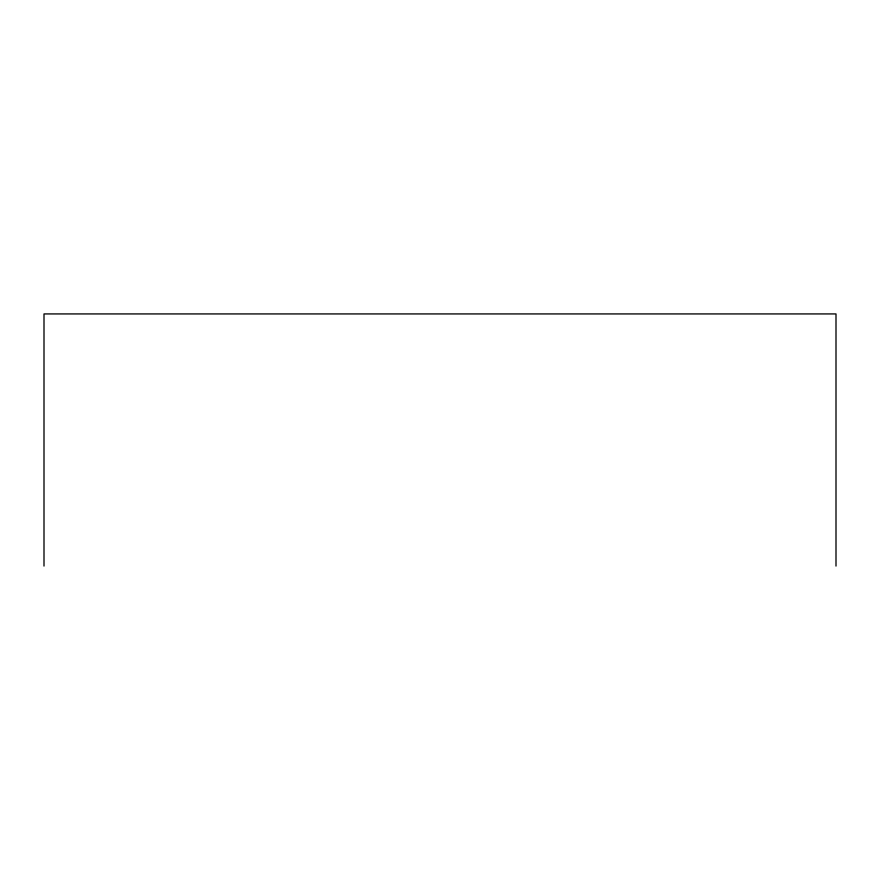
<?xml version="1.0" encoding="UTF-8"?>
<svg xmlns="http://www.w3.org/2000/svg" width="880" height="880" viewBox="0 0 880 880"><rect width="100%" height="100%" fill="white"/><g stroke="black" fill="none" stroke-linecap="round" stroke-linejoin="round"><path stroke-width="1.32" d="M836 566.071L836 313.929L44 313.929L44 566.071"/></g></svg>
